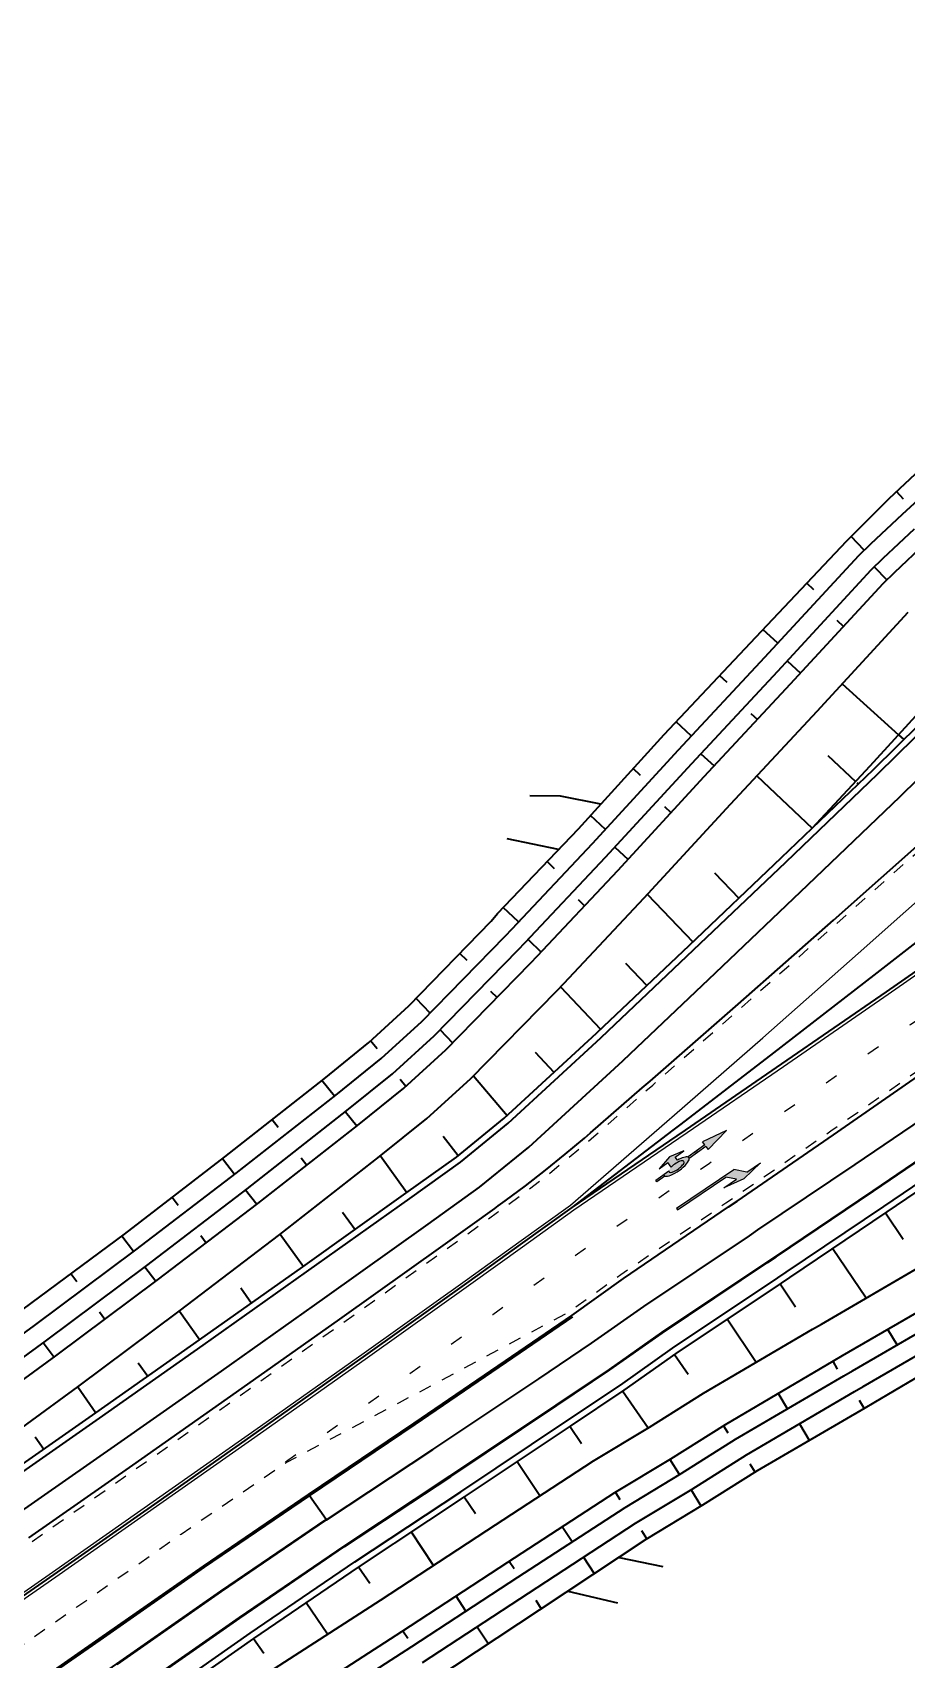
# Model space of a CAD drawing. Header units: metres. Extents: x 134219 to 139178, y 438661 to 444352.
# Drawn here: x 138110.4 to 138179.2, y 439145.8 to 439274 of the extents above; entities that cross this region are included whole.
import ezdxf

# ---------------------------------------------------------------- set-up
doc = ezdxf.new("R2010")
doc.units = ezdxf.units.M
doc.linetypes.add('11strp', pattern=[2, 1, -1])
doc.linetypes.add('13strp', pattern=[4, 1, -3])
doc.layers.add('Utd-ondergr-nw', color=8, linetype='13strp', lineweight=35)
doc.layers.add('Utd-weg-nw', color=8, linetype='Continuous')

# ---------------------------------------------------------------- blocks, each defined once
blk = doc.blocks.new('Dwm A2 aanvulling$0$A$C3CD96FA4')
at = {"layer": 'Utd-weg-nw'}
h = blk.add_hatch(color=256, dxfattribs=at)
edge = h.paths.add_edge_path()
edge.add_line((1.03, 0), (1.03, 0.75))
edge.add_line((1.03, 0.75), (1.03, 0.75))
edge.add_line((1.03, 0.75), (1.03, 0.77))
edge.add_ellipse((0.96, 1.95), major_axis=(0, 1.2), ratio=0.3125, start_angle=-168.5419, end_angle=-11.537)
edge.add_line((1.03, 3.13), (1.03, 3.15))
edge.add_line((1.03, 3.15), (1.03, 4.75))
edge.add_line((1.03, 4.75), (1.33, 4.75))
edge.add_line((1.33, 4.75), (0.96, 6.8))
edge.add_line((0.96, 6.8), (0.58, 4.75))
edge.add_line((0.58, 4.75), (0.66, 4.75))
edge.add_line((0.66, 4.75), (0.88, 4.75))
edge.add_line((0.88, 4.75), (0.88, 3.15))
edge.add_line((0.88, 3.15), (0.88, 3.13))
edge.add_ellipse((0.96, 1.95), major_axis=(0, 1.2), ratio=0.3125, start_angle=11.537, end_angle=73.0422)
edge.add_line((0.6, 2.3), (0.3, 2.3))
edge.add_line((0.3, 2.3), (0.3, 3.15))
edge.add_line((0.3, 3.15), (0, 1.95))
edge.add_line((0, 1.95), (0.3, 0.75))
edge.add_line((0.3, 0.75), (0.3, 1.6))
edge.add_line((0.3, 1.6), (0.66, 1.6))
edge.add_line((0.66, 1.6), (0.75, 1.6))
edge.add_ellipse((0.96, 1.95), major_axis=(0, 0.72), ratio=0.333997, start_angle=161.8264, end_angle=479.0871, ccw=False)
edge.add_line((0.88, 1.27), (0.88, 0.77))
edge.add_line((0.88, 0.77), (0.88, 0.75))
edge.add_line((0.88, 0.75), (0.88, 0))
edge.add_line((0.88, 0), (1.03, 0))
for p, q in [((0.96, 6.8), (0.58, 4.75)), ((0.96, 6.8), (1.33, 4.75)), ((0.3, 3.15), (0, 1.95)), ((0.3, 2.3), (0.3, 3.15)), ((0, 1.95), (0.3, 0.75)), ((0.6, 2.3), (0.3, 2.3)), ((0.3, 0.75), (0.3, 1.6)), ((0.75, 1.6), (0.3, 1.6))]:
    blk.add_line(p, q, dxfattribs=at)
at = {"layer": 'Utd-weg-nw', "linetype": 'Continuous'}
for p, q in [((0.88, 4.75), (0.58, 4.75)), ((0.88, 4.75), (0.88, 3.13)), ((0.88, 4.02), (0.88, 3.75)), ((1.03, 4.75), (1.03, 3.13)), ((1.03, 4.75), (1.33, 4.75)), ((1.03, 4.02), (1.03, 3.75))]:
    blk.add_line(p, q, dxfattribs=at)
at = {"layer": 'Utd-weg-nw'}
for points in [[(0.88, 0), (0.88, 1.27)], [(1.03, 0), (0.88, 0)], [(1.03, 0), (0.88, 0)], [(1.03, 0.77), (1.03, 0)]]:
    blk.add_lwpolyline(points, dxfattribs=at)
at = {"layer": 'Utd-weg-nw', "linetype": 'Continuous'}
for major_axis, ratio, start_param, end_param in [((0, 1.2), 0.3125, 0.20148, 1.274828), ((0, 0.72), 0.333997, 2.824404, 8.361647), ((0, 1.2), 0.3125, -0.20148, 0.20148), ((0, 1.2), 0.3125, -0.20148, 0.20148), ((0, 1.2), 0.3125, -2.940235, -0.20148), ((0, 1.2), 0.3125, 2.940235, 3.34295)]:
    blk.add_ellipse((0.96, 1.95), major_axis=major_axis, ratio=ratio, start_param=start_param, end_param=end_param, dxfattribs=at)
blk = doc.blocks.new('Dwm A2 aanvulling$0$pijlre_750')
blk.add_hatch(color=256).paths.add_polyline_path([(5.2, -0.38), (4, -0.38), (5.7, -0.68), (7.5, -0.38), (6.2, -0.38), (5.45, 0.37), (0, 0.37), (0, 0.23), (4.6, 0.23)])
for p, q in [((0, 0.37), (5.45, 0.37)), ((0, 0.37), (0, 0.23)), ((0, 0.23), (4.6, 0.23)), ((5.2, -0.38), (4.6, 0.23)), ((6.2, -0.38), (5.45, 0.37)), ((4, -0.38), (5.2, -0.38)), ((5.7, -0.68), (4, -0.38)), ((5.7, -0.68), (7.5, -0.38)), ((6.2, -0.38), (7.5, -0.38))]:
    blk.add_line(p, q)

msp = doc.modelspace()

# ---------------------------------------------------------------- linework, layer by layer
at = {"layer": 'Utd-ondergr-nw', "linetype": 'Continuous'}
for p, q in [((138156.61, 439153.86), (138160.03, 439153.17)), ((138152.55, 439151.22), (138156.48, 439150.31))]:
    msp.add_line(p, q, dxfattribs=at)
at = {"layer": 'Utd-ondergr-nw', "linetype": 'Continuous', "flags": 128}
for points in [[(138171.81, 439211.35), (138176.36, 439216.24), (138183.3, 439223.84), (138184.17, 439224.68), (138186.5, 439226.88), (138188.86, 439229.05), (138189.14, 439229.3), (138191.17, 439231.3), (138193.84, 439233.8), (138196.57, 439236.26), (138199.36, 439238.65), (138202.21, 439240.98), (138202.44, 439241.17), (138202.7, 439241.34), (138205.46, 439243.31), (138208.49, 439245.42), (138211.55, 439247.45), (138213.12, 439248.48), (138214.63, 439249.44), (138216.49, 439250.65), (138217.48, 439251.29), (138224.77, 439255.91)], [(138107.22, 439159.56), (138115.39, 439165.27), (138123.55, 439171.01), (138131.69, 439176.78), (138139.81, 439182.57), (138143.79, 439185.42), (138147.54, 439188.49), (138154.82, 439195.19), (138155.4, 439195.74), (138162.11, 439202.1), (138169.39, 439209.03), (138176.63, 439215.97), (138183.91, 439223.14), (138184.82, 439223.92), (138187.26, 439225.97), (138189.72, 439227.98), (138190.01, 439228.21), (138192.22, 439229.96), (138195.08, 439232.15), (138197.99, 439234.31), (138200.93, 439236.41), (138203.91, 439238.47), (138204.15, 439238.63)], [(138109.67, 439173.43), (138117.65, 439179.36), (138125.54, 439185.43), (138133.36, 439191.59), (138136.88, 439194.45), (138140.03, 439197.33), (138146.52, 439204), (138147.02, 439204.61), (138153.39, 439211.29), (138160.13, 439218.71), (138166.94, 439225.95), (138174.49, 439233.94), (138175.44, 439234.9), (138177.87, 439237.31), (138180.35, 439239.65)], [(138102.52, 439166.3), (138110.56, 439172.16), (138118.54, 439178.11), (138126.44, 439184.16), (138134.28, 439190.3), (138137.85, 439193.18), (138141.06, 439196.11), (138147.62, 439202.83), (138148.16, 439203.41), (138154.49, 439210.13), (138161.27, 439217.52), (138168.06, 439224.8), (138175.46, 439232.83), (138176.42, 439233.75), (138178.9, 439236.07), (138181.4, 439238.35)], [(138107.51, 439159.15), (138115.68, 439164.86), (138123.84, 439170.61), (138131.98, 439176.37), (138140.1, 439182.17), (138144.09, 439185.03), (138147.87, 439188.1), (138155.16, 439194.83), (138155.74, 439195.38), (138162.46, 439201.74), (138169.73, 439208.67), (138176.97, 439215.62), (138184.24, 439222.76), (138185.15, 439223.54), (138187.58, 439225.58), (138190.04, 439227.59), (138190.33, 439227.82), (138192.53, 439229.56), (138195.39, 439231.75), (138198.28, 439233.9), (138201.22, 439236), (138204.19, 439238.05), (138204.43, 439238.22)], [(138179, 439237.26), (138178.45, 439237.86)], [(138108.94, 439157.1), (138117.12, 439162.82), (138125.28, 439168.56), (138133.42, 439174.33), (138141.55, 439180.13), (138145.61, 439183.04), (138149.48, 439186.2), (138156.88, 439193.01), (138157.46, 439193.56), (138164.18, 439199.93), (138171.46, 439206.86), (138178.72, 439213.82), (138185.89, 439220.88), (138186.77, 439221.64), (138189.17, 439223.66), (138191.6, 439225.64), (138191.89, 439225.87), (138194.06, 439227.59), (138196.89, 439229.76), (138199.75, 439231.88), (138202.66, 439233.96), (138205.6, 439235.98), (138205.83, 439236.14)], [(138103.38, 439165.07), (138111.42, 439170.93), (138119.4, 439176.89), (138127.31, 439182.93), (138135.15, 439189.08), (138138.76, 439191.99), (138142.04, 439194.97), (138148.65, 439201.74), (138149.19, 439202.32), (138155.52, 439209.04), (138162.31, 439216.44), (138169.1, 439223.72), (138176.45, 439231.7), (138177.4, 439232.61), (138179.85, 439234.91)], [(138104.19, 439163.9), (138112.24, 439169.76), (138120.22, 439175.72), (138128.14, 439181.77), (138135.98, 439187.92), (138139.63, 439190.86), (138142.96, 439193.88), (138149.62, 439200.7), (138150.17, 439201.28), (138156.5, 439208.01), (138163.3, 439215.41), (138170.09, 439222.7), (138177.39, 439230.62), (138178.32, 439231.52), (138180.76, 439233.82)], [(138175.9, 439233.24), (138174.86, 439234.32)], [(138176.68, 439231.92), (138177.67, 439230.9)], [(138171.93, 439230.12), (138171.37, 439230.64)], [(138105.91, 439161.44), (138113.96, 439167.31), (138121.95, 439173.27), (138129.87, 439179.33), (138137.73, 439185.48), (138141.45, 439188.47), (138144.9, 439191.6), (138151.68, 439198.52), (138152.23, 439199.1), (138158.57, 439205.84), (138165.37, 439213.24), (138172.18, 439220.55), (138179.36, 439228.36)], [(138169.09, 439225.92), (138167.92, 439226.99)], [(138173.75, 439227.72), (138174.27, 439227.23)], [(138169.83, 439224.52), (138170.88, 439223.56)], [(138165.1, 439222.81), (138164.51, 439223.36)], [(138174.16, 439222.7), (138178.6, 439218.69)], [(138162.28, 439218.6), (138161.08, 439219.72)], [(138166.96, 439220.38), (138167.48, 439219.89)], [(138178.6, 439218.69), (138179.01, 439218.32)], [(138163.03, 439217.2), (138164.07, 439216.24)], [(138173.02, 439217.05), (138175.21, 439215.01)], [(138158.29, 439215.48), (138157.69, 439216.03)], [(138167.44, 439215.45), (138171.81, 439211.35)], [(138175.32, 439214.91), (138175.42, 439214.82)], [(138160.16, 439213.04), (138160.68, 439212.56)], [(138155.51, 439211.24), (138154.34, 439212.33)], [(138110.11, 439155.41), (138118.29, 439161.14), (138126.46, 439166.89), (138134.61, 439172.66), (138142.74, 439178.46), (138146.8, 439181.37), (138147.08, 439181.57), (138147.63, 439181.97), (138149.23, 439183.16), (138150.81, 439184.38), (138152.35, 439185.64), (138153.88, 439186.92), (138154.35, 439187.33), (138158.42, 439190.87), (138159.03, 439191.4), (138165.97, 439197.48), (138173.49, 439204.1), (138180.98, 439210.75)], [(138156.25, 439209.84), (138157.3, 439208.88)], [(138151.51, 439208.14), (138150.92, 439208.7)], [(138164.11, 439207.81), (138166.01, 439205.82)], [(138152.9, 439181.45), (138160.85, 439187.53), (138161.49, 439188.01), (138168.78, 439193.63), (138176.69, 439199.75), (138184.57, 439205.9)], [(138153.36, 439205.71), (138153.88, 439205.23)], [(138158.83, 439206.12), (138162.39, 439202.37)], [(138148.67, 439203.95), (138147.47, 439205.08)], [(138152.9, 439181.45), (138161.17, 439187.09), (138161.83, 439187.54), (138169.41, 439192.76), (138177.64, 439198.45), (138185.86, 439204.16)], [(138144.62, 439200.91), (138144.05, 439201.46)], [(138149.43, 439202.56), (138150.46, 439201.58)], [(138157.09, 439200.7), (138158.77, 439198.93)], [(138151.98, 439198.83), (138155.14, 439195.49)], [(138141.71, 439196.77), (138140.6, 439197.92)], [(138146.47, 439198.49), (138146.98, 439198)], [(138142.5, 439195.44), (138143.48, 439194.42)], [(138137.53, 439193.96), (138137.01, 439194.57)], [(138149.99, 439193.69), (138151.46, 439192.1)], [(138111.54, 439144.59), (138115.65, 439147.46), (138123.87, 439153.2), (138132.14, 439158.84), (138140.45, 439164.46), (138148.73, 439170.1), (138152.87, 439172.93), (138156.94, 439175.85), (138165.22, 439181.5), (138165.88, 439181.96), (138173.48, 439187.18), (138181.73, 439192.89)], [(138134.17, 439190.21), (138133.18, 439191.45)], [(138139.35, 439191.56), (138139.81, 439191.02)], [(138145.12, 439191.83), (138147.79, 439188.71)], [(138117.06, 439145.45), (138125.27, 439151.19), (138133.56, 439156.84), (138141.92, 439162.39), (138150.26, 439167.96), (138154.43, 439170.75), (138158.53, 439173.65), (138166.87, 439179.23), (138167.53, 439179.68), (138175.19, 439184.84), (138183.5, 439190.48)], [(138135.04, 439188.99), (138135.93, 439187.88)], [(138118.49, 439143.4), (138126.69, 439149.14), (138134.95, 439154.77), (138143.3, 439160.31), (138151.65, 439165.88), (138155.85, 439168.69), (138159.95, 439171.59), (138168.26, 439177.15), (138168.93, 439177.6), (138176.59, 439182.77), (138184.9, 439188.41)], [(138118.51, 439143.35), (138126.72, 439149.09), (138134.98, 439154.73), (138143.33, 439160.26), (138151.68, 439165.84), (138155.87, 439168.65), (138159.98, 439171.55), (138168.29, 439177.11), (138168.96, 439177.56), (138176.62, 439182.73), (138184.93, 439188.37)], [(138129.75, 439187.75), (138129.27, 439188.36)], [(138119.34, 439142.16), (138127.55, 439147.9), (138135.79, 439153.52), (138144.13, 439159.06), (138152.49, 439164.63), (138156.7, 439167.46), (138160.81, 439170.36), (138169.1, 439175.91), (138169.76, 439176.36), (138177.43, 439181.53), (138185.75, 439187.17)], [(138119.63, 439141.75), (138127.83, 439147.49), (138136.07, 439153.11), (138144.41, 439158.64), (138152.77, 439164.22), (138156.98, 439167.05), (138161.09, 439169.95), (138169.38, 439175.49), (138170.04, 439175.94), (138177.71, 439181.11), (138186.03, 439186.76)], [(138142.75, 439187.06), (138143.93, 439185.54)], [(138126.3, 439184.05), (138125.35, 439185.28)], [(138131.55, 439185.36), (138131.99, 439184.79)], [(138137.79, 439185.53), (138139.87, 439182.62)], [(138121.86, 439181.62), (138121.39, 439182.24)], [(138127.18, 439182.84), (138128.06, 439181.71)], [(138012.65, 439085.4), (138020.97, 439090.95), (138029.29, 439096.5), (138037.61, 439102.04), (138045.93, 439107.59), (138054.26, 439113.14), (138056.76, 439114.81), (138062.57, 439118.69), (138070.87, 439124.27), (138079.15, 439129.87), (138087.42, 439135.5), (138090.23, 439137.42), (138095.67, 439141.16), (138097.95, 439142.73), (138103.9, 439146.84), (138112.11, 439152.54), (138120.3, 439158.27), (138128.48, 439164.03), (138136.64, 439169.81), (138144.78, 439175.62), (138148.84, 439178.53), (138152.9, 439181.45)], [(138134.82, 439181.08), (138135.8, 439179.71)], [(138178.97, 439178.92), (138177.56, 439181.01)], [(138118.35, 439177.97), (138117.43, 439179.2)], [(138123.65, 439179.24), (138124.08, 439178.67)], [(138129.91, 439179.36), (138131.73, 439176.81)], [(138176.04, 439174.31), (138173.41, 439178.21)], [(138113.88, 439175.6), (138113.42, 439176.22)], [(138119.25, 439176.78), (138120.11, 439175.64)], [(138129.45, 439145.14), (138137.81, 439150.52), (138146.17, 439156), (138154.59, 439161.49), (138158.98, 439164.14), (138163.25, 439166.83), (138171.82, 439171.86), (138172.52, 439172.27), (138180.54, 439176.93)], [(138126.8, 439175.12), (138127.65, 439173.92)], [(138131.16, 439142.67), (138139.48, 439148.03), (138147.83, 439153.51), (138156.26, 439159), (138160.68, 439161.66), (138164.96, 439164.36), (138173.49, 439169.37), (138174.19, 439169.78), (138182.22, 439174.44)], [(138170.48, 439173.6), (138169.27, 439175.42)], [(138115.68, 439173.22), (138116.1, 439172.65)], [(138121.97, 439173.29), (138123.57, 439171.03)], [(138131.97, 439141.5), (138140.28, 439146.85), (138148.62, 439152.32), (138157.06, 439157.82), (138161.49, 439160.49), (138165.77, 439163.19), (138174.29, 439168.18), (138174.98, 439168.59), (138183.02, 439173.26)], [(138132.22, 439158.74), (138140.52, 439164.36), (138148.81, 439170), (138152.94, 439172.83)], [(138141.12, 439145.6), (138149.45, 439151.07), (138157.89, 439156.57), (138162.34, 439159.26), (138166.63, 439161.96), (138175.12, 439166.94), (138175.82, 439167.35), (138183.86, 439172.02)], [(138167.38, 439169.25), (138165.11, 439172.64)], [(138178.48, 439170.62), (138177.76, 439171.85)], [(138111.25, 439170.81), (138112.1, 439169.66)], [(138142.02, 439144.26), (138150.33, 439149.75), (138158.72, 439155.33), (138163.19, 439158.03), (138167.48, 439160.74), (138175.97, 439165.67), (138176.67, 439166.09), (138184.68, 439170.81)], [(138162.04, 439168.3), (138160.96, 439169.85)], [(138173.8, 439168.72), (138173.44, 439169.34)], [(138118.72, 439169.22), (138119.48, 439168.15)], [(138113.96, 439167.31), (138115.39, 439165.27)], [(138158.87, 439164.07), (138156.87, 439166.97)], [(138169.85, 439165.58), (138169.13, 439166.81)], [(138175.5, 439166.28), (138175.88, 439165.62)], [(138153.63, 439162.82), (138152.72, 439164.19)], [(138165.19, 439163.67), (138164.82, 439164.27)], [(138170.8, 439164.41), (138171.56, 439163.11)], [(138110.61, 439163.39), (138111.29, 439162.41)], [(138161.34, 439160.4), (138160.59, 439161.61)], [(138150.35, 439158.73), (138148.56, 439161.41)], [(138166.88, 439161.24), (138167.27, 439160.61)], [(138156.68, 439158.42), (138156.31, 439159.03)], [(138162.26, 439159.2), (138163.04, 439157.94)], [(138111.61, 439144.49), (138115.73, 439147.35), (138123.94, 439153.1), (138132.22, 439158.74)], [(138111.61, 439144.49), (138112.91, 439142.62), (138117.03, 439145.49), (138125.24, 439151.23), (138133.53, 439156.88), (138132.22, 439158.74)], [(138145.28, 439157.32), (138144.4, 439158.63)], [(138141.97, 439153.25), (138140.24, 439155.87)], [(138152.89, 439155.11), (138152.12, 439156.3)], [(138158.37, 439155.99), (138158.76, 439155.36)], [(138136.95, 439151.82), (138136.07, 439153.11)], [(138148.32, 439152.97), (138147.93, 439153.57)], [(138153.79, 439153.9), (138154.63, 439152.61)], [(138133.62, 439147.82), (138131.94, 439150.29)], [(138144.53, 439149.64), (138143.75, 439150.83)], [(138150.03, 439150.5), (138150.46, 439149.84)], [(138139.95, 439147.49), (138139.57, 439148.08)], [(138145.42, 439148.42), (138146.3, 439147.08)], [(138128.62, 439146.3), (138127.81, 439147.47)]]:
    msp.add_lwpolyline(points, dxfattribs=at)
at = {"layer": 'Utd-ondergr-nw', "linetype": 'Continuous'}
for points in [[(138155.16, 439213.24), (138151.98, 439213.86), (138149.57, 439213.88)], [(138151.83, 439209.66), (138147.77, 439210.49)]]:
    msp.add_lwpolyline(points, dxfattribs=at)
at = {"layer": 'Utd-weg-nw', "linetype": '11strp', "flags": 128}
for points in [[(138010.92, 439088), (138019.24, 439093.55), (138027.56, 439099.1), (138035.88, 439104.64), (138044.2, 439110.19), (138052.52, 439115.74), (138055.03, 439117.41), (138060.83, 439121.29), (138069.12, 439126.86), (138077.4, 439132.46), (138085.66, 439138.08), (138088.46, 439140), (138093.9, 439143.73), (138096.18, 439145.3), (138102.12, 439149.41), (138110.32, 439155.11), (138118.51, 439160.83), (138126.68, 439166.58), (138134.83, 439172.36), (138142.96, 439178.16), (138147.02, 439181.07), (138147.29, 439181.26), (138147.85, 439181.67), (138149.46, 439182.86), (138151.04, 439184.09), (138152.59, 439185.35), (138154.12, 439186.63), (138154.6, 439187.04), (138158.64, 439190.57), (138159.25, 439191.1), (138166.19, 439197.18), (138173.71, 439203.8), (138181.21, 439210.45), (138188.62, 439217.2), (138189.54, 439217.93), (138191.95, 439219.81), (138194.39, 439221.66), (138194.68, 439221.87), (138196.86, 439223.47), (138199.69, 439225.48), (138202.55, 439227.44), (138205.45, 439229.36), (138208.38, 439231.22), (138208.62, 439231.37), (138211.34, 439233.04), (138214.34, 439234.81), (138217.35, 439236.51), (138218.9, 439237.36), (138220.39, 439238.16), (138222.33, 439239.2), (138223.37, 439239.75), (138230.96, 439243.8), (138232.2, 439244.46), (138237.53, 439247.3), (138241.03, 439249.16), (138249.85, 439253.87), (138252.59, 439255.69), (138258.24, 439259.45), (138266.62, 439265.07), (138270.45, 439267.63), (138271.03, 439268.05), (138271.82, 439268.67), (138272.56, 439269.34), (138273.26, 439270.05), (138273.9, 439270.81), (138274.5, 439271.62), (138275.04, 439272.46), (138275.53, 439273.33), (138275.87, 439274.02)], [(138014.39, 439082.8), (138022.71, 439088.35), (138031.03, 439093.9), (138039.35, 439099.44), (138047.67, 439104.99), (138055.99, 439110.54), (138058.5, 439112.21), (138064.31, 439116.09), (138072.62, 439121.68), (138080.91, 439127.29), (138089.18, 439132.92), (138091.99, 439134.84), (138097.44, 439138.58), (138099.73, 439140.16), (138105.68, 439144.27), (138113.9, 439149.98), (138122.1, 439155.72), (138130.37, 439161.35), (138139.29, 439166.08), (138148.2, 439170.84), (138152.65, 439173.23), (138156.72, 439176.16), (138165, 439181.81), (138165.66, 439182.26), (138173.26, 439187.48), (138181.51, 439193.19), (138189.73, 439198.92), (138197.95, 439204.67), (138198.91, 439205.35), (138201.23, 439206.95), (138203.58, 439208.53), (138203.86, 439208.71), (138205.95, 439210.06), (138208.66, 439211.76), (138211.4, 439213.41), (138214.16, 439215.02), (138216.95, 439216.58), (138217.17, 439216.7), (138219.76, 439218.09), (138221.64, 439219.06), (138222.64, 439219.56), (138224.43, 439220.44), (138226.25, 439221.28), (138228.08, 439222.08), (138229.93, 439222.84), (138231.66, 439223.52), (138239.58, 439226.53), (138240.89, 439227.03), (138246.57, 439229.19), (138250.28, 439230.61), (138259.68, 439234.18), (138260.8, 439234.61)]]:
    msp.add_lwpolyline(points, dxfattribs=at)
at = {"layer": 'Utd-weg-nw', "linetype": '13strp', "flags": 128}
msp.add_lwpolyline([(138130.33, 439161.42), (138138.49, 439167.2), (138146.64, 439173.02), (138150.71, 439175.93), (138154.77, 439178.85), (138163.05, 439184.5), (138163.71, 439184.95), (138171.3, 439190.17), (138179.54, 439195.87), (138187.76, 439201.59), (138195.96, 439207.34), (138196.92, 439208.01), (138199.28, 439209.65), (138201.67, 439211.25), (138201.95, 439211.44), (138204.08, 439212.82), (138206.84, 439214.54), (138209.62, 439216.23), (138212.43, 439217.86), (138215.27, 439219.45), (138215.5, 439219.57), (138218.13, 439220.98), (138221.02, 439222.47), (138223.9, 439223.9), (138225.38, 439224.61)], dxfattribs=at)
at = {"layer": 'Utd-weg-nw', "linetype": 'Continuous', "flags": 128}
for points in [[(138103.77, 439147.02), (138111.98, 439152.73), (138120.17, 439158.46), (138128.35, 439164.21), (138136.51, 439170), (138144.65, 439175.8), (138148.71, 439178.71), (138152.77, 439181.63), (138160.35, 439188.22), (138160.95, 439188.75), (138167.9, 439194.83), (138175.43, 439201.47), (138182.93, 439208.12)], [(138104.02, 439146.65), (138112.24, 439152.36), (138120.43, 439158.09), (138128.61, 439163.85), (138136.77, 439169.63), (138144.91, 439175.44), (138148.98, 439178.35), (138153.04, 439181.27), (138161.3, 439186.91), (138161.96, 439187.36), (138169.55, 439192.57), (138177.78, 439198.27), (138185.99, 439203.98)]]:
    msp.add_lwpolyline(points, dxfattribs=at)

# ---------------------------------------------------------------- block references
at = {"layer": 'Utd-weg-nw', "linetype": 'Continuous'}
for name, p, rotation in [('Dwm A2 aanvulling$0$A$C3CD96FA4', (138158.97, 439184.31), 305.8592058492172), ('Dwm A2 aanvulling$0$pijlre_750', (138161.31, 439181.08), 34.00623524382006)]:
    msp.add_blockref(name, p, dxfattribs=dict(at, rotation=rotation))

doc.saveas('drawing.dxf')
